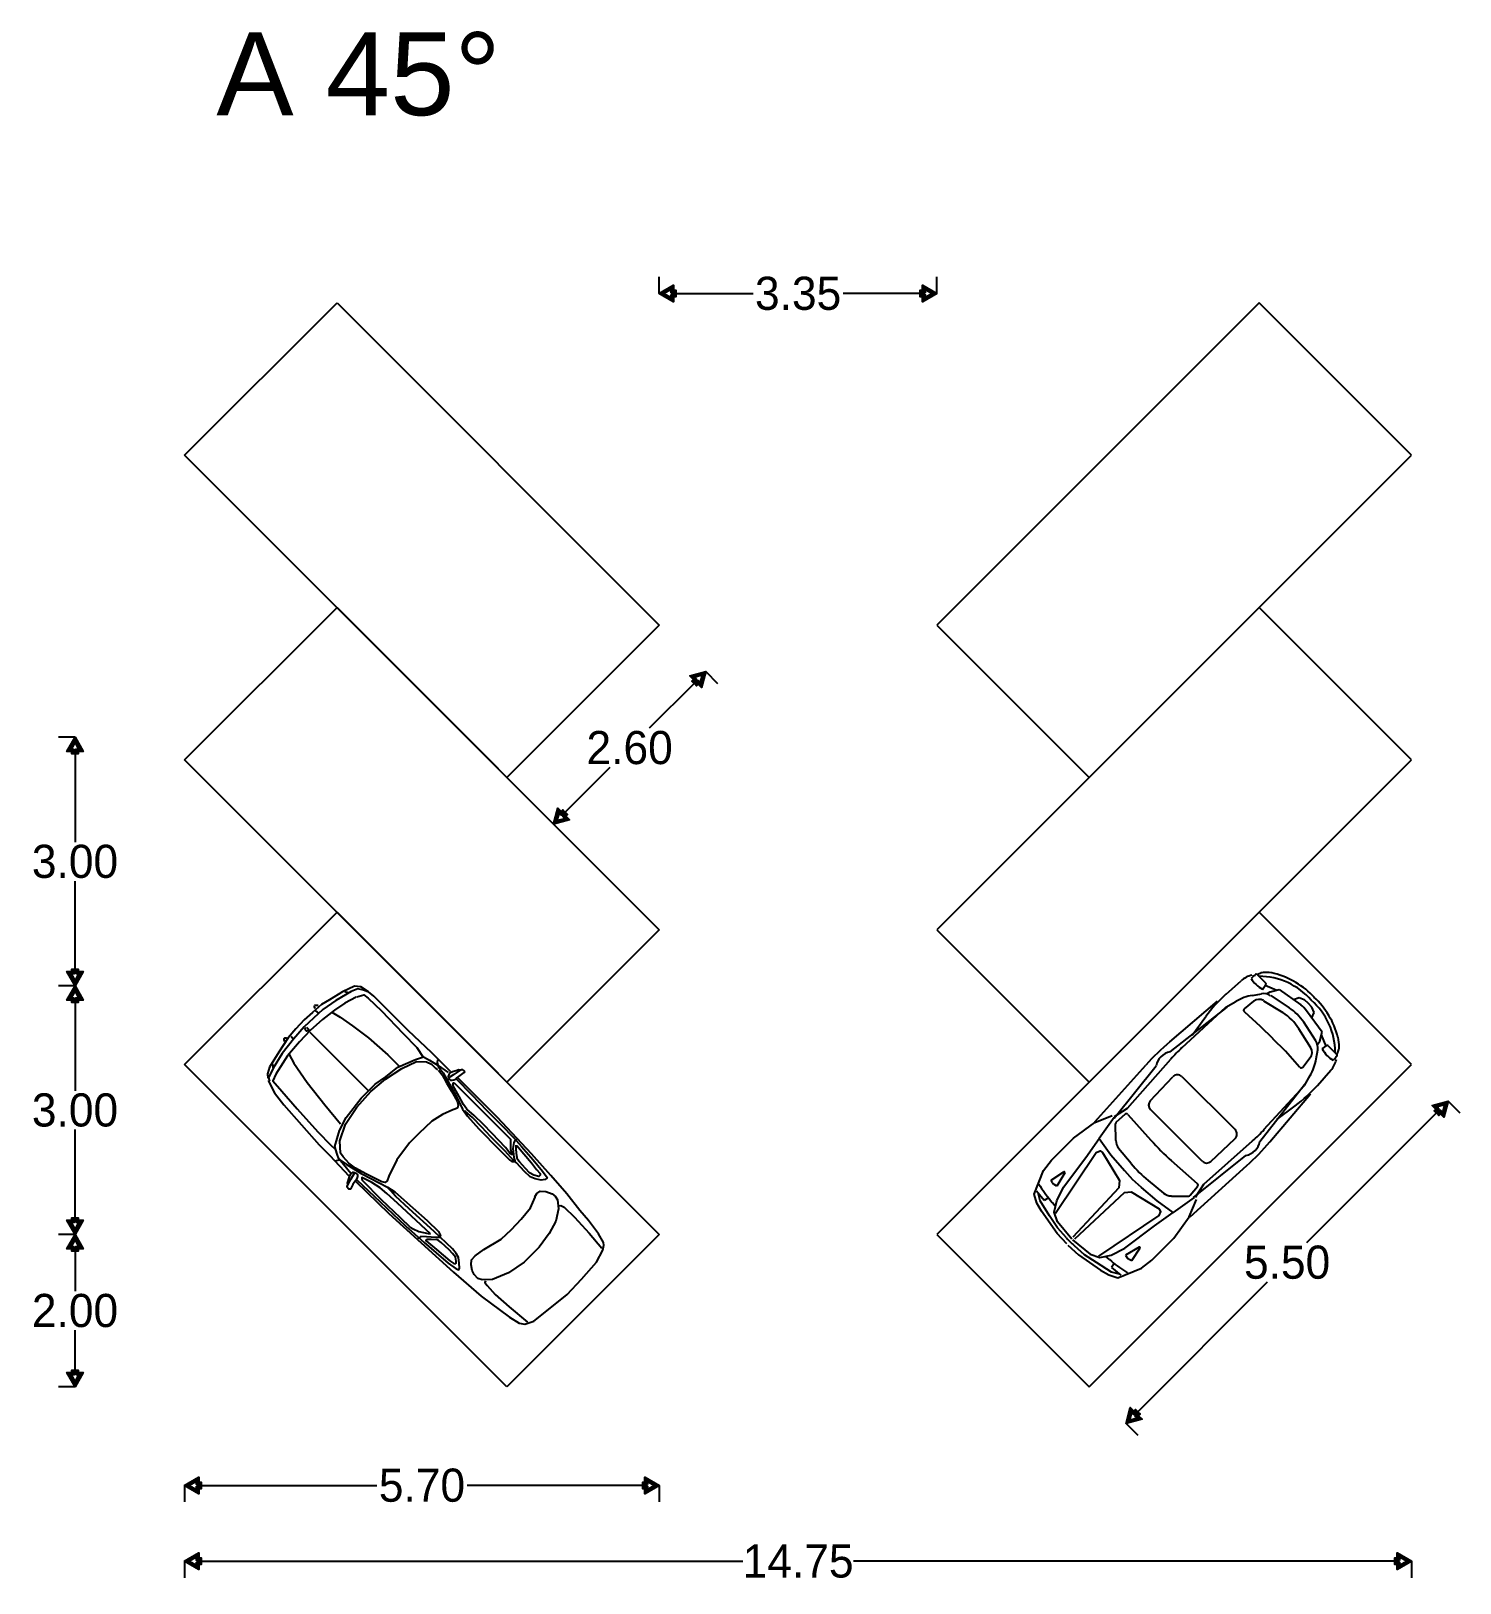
# Model space of a CAD drawing. Header units: millimetres. Extents: x 1475 to 1614, y 937 to 997.
# Drawn here: x 1474.67 to 1491.92, y 976.64 to 995.36 of the extents above; entities that cross this region are included whole.
import ezdxf

# ---------------------------------------------------------------- set-up
doc = ezdxf.new("R2010")
doc.units = ezdxf.units.MM
doc.styles.add('Century Gothic', font='GOTHIC.TTF')
doc.styles.get("Standard").update_dxf_attribs({"font": 'arial.ttf'})
doc.dimstyles.new('Mgc', dxfattribs={"dimscale": 50, "dimtxt": 0.008, "dimasz": 0.004, "dimexe": 0.004, "dimexo": 0, "dimgap": 0.0005, "dimtad": 0, "dimtih": 1, "dimtoh": 1, "dimzin": 1, "dimdsep": 46, "dimtxsty": 'Century Gothic', "dimblk": 'Flecha', "dimcen": 0, "dimclrd": 1, "dimclre": 1, "dimclrt": 256, "dimadec": 1, "dimazin": 0, "dimtfac": 1, "dimtofl": 0, "dimtmove": 0, "dimatfit": 3, "dimldrblk": 'Flecha', "dimfxl": 0, "dimfxlon": 1, "dimtolj": 1, "dimlwd": -1, "dimlwe": -1, "dimarcsym": 0})

# ---------------------------------------------------------------- blocks, each defined once
blk = doc.blocks.new('Flecha')
blk.add_hatch(color=256).paths.add_polyline_path([(-0.716, 0.05), (-1, 0.05), (-1, 0.2), (-0.866, 0.2), (-0.866, 0.5), (0, 0), (-0.866, -0.5), (-0.866, -0.2), (-1, -0.2), (-1, -0.05), (-0.716, -0.05), (-0.716, -0.24), (-0.3, 0), (-0.716, 0.24)])
blk.add_lwpolyline([(-0.716, 0.05), (-1, 0.05), (-1, 0.2), (-0.866, 0.2), (-0.866, 0.5), (0, 0), (-0.866, -0.5), (-0.866, -0.2), (-1, -0.2), (-1, -0.05), (-0.716, -0.05), (-0.716, -0.24), (-0.3, 0), (-0.716, 0.24), (-0.716, 0.05)])
blk = doc.blocks.new('*D28')
at = {"color": 1, "transparency": 16777216}
for p, q in [((1482.256, 992.196), (1482.256, 992.396)), ((1485.606, 992.196), (1485.606, 992.396)), ((1482.456, 992.196), (1483.388, 992.196)), ((1485.406, 992.196), (1484.474, 992.196))]:
    blk.add_line(p, q, dxfattribs=at)
at = {"layer": 'Defpoints', "color": 0, "transparency": 16777216}
for p in [(1485.606, 992.196), (1482.256, 988.195), (1485.606, 988.195)]:
    blk.add_point(p, dxfattribs=at)
at = {"color": 1, "transparency": 16777216, "xscale": 0.2, "yscale": 0.2, "zscale": 0.2, "rotation": 180}
blk.add_blockref('Flecha', (1482.256, 992.196), dxfattribs=at)
at = {"color": 1, "transparency": 16777216, "xscale": 0.2, "yscale": 0.2, "zscale": 0.2}
blk.add_blockref('Flecha', (1485.606, 992.196), dxfattribs=at)
at = {"transparency": 16777216, "insert": (1483.931, 992.196), "char_height": 0.4, "attachment_point": 5, "style": 'Century Gothic'}
blk.add_mtext('\\A1;3.35', dxfattribs=at)
blk = doc.blocks.new('*D29')
at = {"color": 1, "transparency": 16777216}
for p, q in [((1482.818, 987.633), (1482.959, 987.491)), ((1482.676, 987.491), (1482.133, 986.949)), ((1481.121, 985.936), (1481.663, 986.479)), ((1480.979, 985.794), (1481.121, 985.653))]:
    blk.add_line(p, q, dxfattribs=at)
at = {"layer": 'Defpoints', "color": 0, "transparency": 16777216}
for p in [(1482.256, 988.195), (1482.818, 987.633), (1480.417, 986.356)]:
    blk.add_point(p, dxfattribs=at)
at = {"color": 1, "transparency": 16777216, "xscale": 0.2, "yscale": 0.2, "zscale": 0.2}
for p, rotation in [((1482.818, 987.633), 44.99999999999823), ((1480.979, 985.794), 224.9999999999982)]:
    blk.add_blockref('Flecha', p, dxfattribs=dict(at, rotation=rotation))
at = {"transparency": 16777216, "insert": (1481.898, 986.714), "char_height": 0.4, "attachment_point": 5, "style": 'Century Gothic'}
blk.add_mtext('\\A1;2.60', dxfattribs=at)
blk = doc.blocks.new('*D30')
at = {"color": 1, "transparency": 16777216}
for p, q in [((1491.635, 982.307), (1490.067, 980.739)), ((1491.777, 982.448), (1491.918, 982.307)), ((1488.029, 978.7), (1489.597, 980.268)), ((1487.888, 978.559), (1488.029, 978.418))]:
    blk.add_line(p, q, dxfattribs=at)
at = {"layer": 'Defpoints', "color": 0, "transparency": 16777216}
for p in [(1491.333, 982.891), (1491.777, 982.448), (1487.444, 979.002)]:
    blk.add_point(p, dxfattribs=at)
at = {"color": 1, "transparency": 16777216, "xscale": 0.2, "yscale": 0.2, "zscale": 0.2}
for p, rotation in [((1491.777, 982.448), 44.99999999998911), ((1487.888, 978.559), 224.9999999999891)]:
    blk.add_blockref('Flecha', p, dxfattribs=dict(at, rotation=rotation))
at = {"transparency": 16777216, "insert": (1489.832, 980.504), "char_height": 0.4, "attachment_point": 5, "style": 'Century Gothic'}
blk.add_mtext('\\A1;5.50', dxfattribs=at)
blk = doc.blocks.new('*D31')
at = {"color": 1, "transparency": 16777216}
for p, q in [((1476.528, 977.813), (1476.528, 977.613)), ((1476.728, 977.813), (1478.847, 977.813)), ((1482.056, 977.813), (1479.937, 977.813)), ((1482.256, 977.813), (1482.256, 977.613))]:
    blk.add_line(p, q, dxfattribs=at)
at = {"layer": 'Defpoints', "color": 0, "transparency": 16777216}
for p in [(1476.528, 980.841), (1482.256, 980.841), (1476.528, 977.813)]:
    blk.add_point(p, dxfattribs=at)
at = {"color": 1, "transparency": 16777216, "xscale": 0.2, "yscale": 0.2, "zscale": 0.2, "rotation": 180}
blk.add_blockref('Flecha', (1476.528, 977.813), dxfattribs=at)
at = {"color": 1, "transparency": 16777216, "xscale": 0.2, "yscale": 0.2, "zscale": 0.2}
blk.add_blockref('Flecha', (1482.256, 977.813), dxfattribs=at)
at = {"transparency": 16777216, "insert": (1479.392, 977.813), "char_height": 0.4, "attachment_point": 5, "style": 'Century Gothic'}
blk.add_mtext('\\A1;5.70', dxfattribs=at)
blk = doc.blocks.new('*D32')
at = {"color": 1, "transparency": 16777216}
for p, q in [((1476.528, 976.898), (1476.528, 976.698)), ((1476.728, 976.898), (1483.263, 976.898)), ((1491.133, 976.898), (1484.598, 976.898)), ((1491.333, 976.898), (1491.333, 976.698))]:
    blk.add_line(p, q, dxfattribs=at)
at = {"layer": 'Defpoints', "color": 0, "transparency": 16777216}
for p in [(1476.528, 978.606), (1491.333, 978.606), (1491.333, 976.898)]:
    blk.add_point(p, dxfattribs=at)
at = {"color": 1, "transparency": 16777216, "xscale": 0.2, "yscale": 0.2, "zscale": 0.2, "rotation": 180}
blk.add_blockref('Flecha', (1476.528, 976.898), dxfattribs=at)
at = {"color": 1, "transparency": 16777216, "xscale": 0.2, "yscale": 0.2, "zscale": 0.2}
blk.add_blockref('Flecha', (1491.333, 976.898), dxfattribs=at)
at = {"transparency": 16777216, "insert": (1483.931, 976.898), "char_height": 0.4, "attachment_point": 5, "style": 'Century Gothic'}
blk.add_mtext('\\A1;14.75', dxfattribs=at)
blk = doc.blocks.new('*D33')
at = {"color": 1, "transparency": 16777216}
for p, q in [((1475.205, 980.841), (1475.005, 980.841)), ((1475.205, 980.641), (1475.205, 980.156)), ((1475.205, 979.202), (1475.205, 979.686)), ((1475.205, 979.002), (1475.005, 979.002))]:
    blk.add_line(p, q, dxfattribs=at)
at = {"layer": 'Defpoints', "color": 0, "transparency": 16777216}
for p in [(1482.256, 980.841), (1475.205, 979.002), (1482.256, 979.002)]:
    blk.add_point(p, dxfattribs=at)
at = {"color": 1, "transparency": 16777216, "xscale": 0.2, "yscale": 0.2, "zscale": 0.2}
for p, rotation in [((1475.205, 980.841), 90), ((1475.205, 979.002), 270)]:
    blk.add_blockref('Flecha', p, dxfattribs=dict(at, rotation=rotation))
at = {"transparency": 16777216, "insert": (1475.205, 979.921), "char_height": 0.4, "attachment_point": 5, "style": 'Century Gothic'}
blk.add_mtext('\\A1;2.00', dxfattribs=at)
blk = doc.blocks.new('*D34')
at = {"color": 1, "transparency": 16777216}
for p, q in [((1475.205, 983.841), (1475.005, 983.841)), ((1475.205, 983.641), (1475.205, 982.576)), ((1475.205, 981.041), (1475.205, 982.106)), ((1475.205, 980.841), (1475.005, 980.841))]:
    blk.add_line(p, q, dxfattribs=at)
at = {"layer": 'Defpoints', "color": 0, "transparency": 16777216}
for p in [(1475.205, 983.841), (1475.205, 983.841), (1475.205, 980.841)]:
    blk.add_point(p, dxfattribs=at)
at = {"color": 1, "transparency": 16777216, "xscale": 0.2, "yscale": 0.2, "zscale": 0.2}
for p, rotation in [((1475.205, 983.841), 90), ((1475.205, 980.841), 270)]:
    blk.add_blockref('Flecha', p, dxfattribs=dict(at, rotation=rotation))
at = {"transparency": 16777216, "insert": (1475.205, 982.341), "char_height": 0.4, "attachment_point": 5, "style": 'Century Gothic'}
blk.add_mtext('\\A1;3.00', dxfattribs=at)
blk = doc.blocks.new('*D35')
at = {"color": 1, "transparency": 16777216}
for p, q in [((1475.205, 986.841), (1475.005, 986.841)), ((1475.205, 986.641), (1475.205, 985.576)), ((1475.205, 984.041), (1475.205, 985.106)), ((1475.205, 983.841), (1475.005, 983.841))]:
    blk.add_line(p, q, dxfattribs=at)
at = {"layer": 'Defpoints', "color": 0, "transparency": 16777216}
for p in [(1475.205, 986.841), (1475.205, 986.841), (1475.205, 983.841)]:
    blk.add_point(p, dxfattribs=at)
at = {"color": 1, "transparency": 16777216, "xscale": 0.2, "yscale": 0.2, "zscale": 0.2}
for p, rotation in [((1475.205, 986.841), 90), ((1475.205, 983.841), 270)]:
    blk.add_blockref('Flecha', p, dxfattribs=dict(at, rotation=rotation))
at = {"transparency": 16777216, "insert": (1475.205, 985.341), "char_height": 0.4, "attachment_point": 5, "style": 'Century Gothic'}
blk.add_mtext('\\A1;3.00', dxfattribs=at)

msp = doc.modelspace()

# ---------------------------------------------------------------- linework, layer by layer
for p, q in [((1476.528, 990.245), (1478.367, 992.084)), ((1478.367, 992.084), (1482.256, 988.195)), ((1489.495, 992.084), (1485.606, 988.195)), ((1491.333, 990.245), (1489.495, 992.084)), ((1480.417, 986.356), (1476.528, 990.245)), ((1487.444, 986.356), (1491.333, 990.245)), ((1476.528, 986.568), (1478.367, 988.407)), ((1478.367, 988.407), (1482.256, 984.518)), ((1489.495, 988.407), (1485.606, 984.518)), ((1491.333, 986.568), (1489.495, 988.407)), ((1482.256, 988.195), (1480.417, 986.356)), ((1485.606, 988.195), (1487.444, 986.356)), ((1480.417, 982.679), (1476.528, 986.568)), ((1487.444, 982.679), (1491.333, 986.568)), ((1476.528, 982.891), (1478.367, 984.73)), ((1478.367, 984.73), (1482.256, 980.841)), ((1489.495, 984.73), (1485.606, 980.841)), ((1491.333, 982.891), (1489.495, 984.73)), ((1482.256, 984.518), (1480.417, 982.679)), ((1485.606, 984.518), (1487.444, 982.679)), ((1480.417, 979.002), (1476.528, 982.891)), ((1487.444, 979.002), (1491.333, 982.891)), ((1482.256, 980.841), (1480.417, 979.002)), ((1485.606, 980.841), (1487.444, 979.002))]:
    msp.add_line(p, q)
at = {"color": 0, "linetype": 'ByBlock'}
for p, q in [((1489.452, 983.978), (1489.398, 983.931)), ((1489.414, 983.957), (1489.447, 983.97)), ((1489.574, 983.872), (1489.469, 983.977)), ((1489.472, 983.98), (1489.502, 983.993)), ((1489.095, 983.74), (1489.276, 983.903)), ((1489.535, 983.799), (1489.575, 983.856)), ((1489.569, 983.849), (1489.707, 983.79)), ((1489.629, 983.771), (1489.736, 983.798)), ((1489.736, 983.798), (1489.997, 983.611)), ((1488.417, 983.165), (1488.993, 983.655)), ((1489.094, 983.582), (1489.214, 983.652)), ((1489.317, 983.565), (1489.43, 983.655)), ((1489.414, 983.726), (1489.524, 983.745)), ((1489.547, 983.662), (1489.779, 983.518)), ((1489.587, 983.743), (1489.629, 983.771)), ((1489.634, 983.723), (1489.857, 983.576)), ((1489.91, 983.675), (1489.976, 983.701)), ((1489.976, 983.701), (1490.037, 983.675)), ((1490.037, 983.675), (1490.086, 983.631)), ((1490.13, 983.582), (1490.087, 983.631)), ((1488.421, 983.043), (1489.107, 983.584)), ((1488.563, 983.095), (1489.094, 983.582)), ((1488.685, 983.248), (1488.851, 983.472)), ((1489.316, 983.526), (1489.507, 983.355)), ((1490.179, 983.178), (1490.032, 983.401)), ((1490.254, 983.281), (1490.067, 983.541)), ((1490.157, 983.521), (1490.13, 983.582)), ((1490.131, 983.455), (1490.157, 983.521)), ((1489.507, 983.355), (1489.658, 983.204)), ((1490.118, 983.092), (1489.974, 983.323)), ((1490.228, 983.173), (1490.254, 983.281)), ((1490.305, 983.114), (1490.247, 983.252)), ((1489.812, 983.051), (1489.66, 983.201)), ((1489.983, 982.86), (1489.812, 983.051)), ((1490.183, 982.959), (1490.202, 983.068)), ((1490.2, 983.132), (1490.228, 983.173)), ((1490.256, 983.08), (1490.312, 983.12)), ((1490.329, 983.119), (1490.434, 983.014)), ((1490.437, 983.017), (1490.449, 983.047)), ((1487.51, 982.2), (1488.129, 982.886)), ((1487.744, 982.244), (1488.252, 982.876)), ((1487.908, 982.367), (1488.427, 982.956)), ((1490.022, 982.861), (1490.112, 982.975)), ((1490.435, 982.997), (1490.387, 982.943)), ((1490.413, 982.959), (1490.427, 982.992)), ((1488.181, 982.454), (1488.453, 982.744)), ((1488.563, 982.746), (1489.204, 982.106)), ((1489.502, 981.964), (1490.042, 982.652)), ((1490.04, 982.638), (1490.109, 982.758)), ((1490.197, 982.639), (1490.36, 982.822)), ((1489.553, 982.106), (1490.04, 982.638)), ((1489.624, 981.96), (1490.113, 982.537)), ((1487.748, 982.266), (1487.908, 982.367)), ((1487.772, 982.202), (1487.876, 982.291)), ((1487.912, 982.289), (1488.188, 981.979)), ((1488.807, 981.725), (1488.183, 982.348)), ((1489.707, 982.229), (1489.93, 982.395)), ((1487.746, 982.252), (1487.565, 981.998)), ((1487.764, 981.976), (1487.763, 982.182)), ((1488.826, 981.45), (1489.415, 981.97)), ((1488.913, 981.723), (1489.203, 981.996)), ((1487.951, 981.696), (1487.799, 981.88)), ((1488.749, 981.454), (1488.439, 981.729)), ((1488.704, 981.286), (1489.336, 981.795)), ((1486.985, 981.497), (1487.137, 981.596)), ((1487.148, 981.586), (1487.053, 981.422)), ((1488.661, 981.052), (1489.345, 981.672)), ((1486.902, 981.252), (1486.808, 981.363)), ((1486.852, 981.246), (1486.826, 981.345)), ((1486.837, 981.449), (1486.854, 981.422)), ((1487.001, 981.464), (1486.985, 981.497)), ((1487.053, 981.422), (1487.02, 981.443)), ((1488.156, 981.492), (1488.34, 981.34)), ((1488.662, 981.314), (1488.751, 981.418)), ((1488.726, 981.29), (1488.826, 981.45)), ((1486.965, 981.066), (1486.852, 981.246)), ((1486.951, 981.284), (1486.902, 981.252)), ((1486.999, 981.226), (1487.031, 981.189)), ((1488.436, 981.305), (1488.642, 981.305)), ((1488.712, 981.288), (1488.458, 981.107)), ((1487.062, 980.921), (1486.965, 981.066)), ((1487.168, 980.802), (1487.062, 980.921)), ((1487.263, 980.707), (1487.382, 980.601)), ((1487.382, 980.601), (1487.528, 980.505)), ((1488.047, 980.689), (1487.883, 980.593)), ((1487.883, 980.593), (1487.904, 980.56)), ((1487.959, 980.526), (1488.057, 980.678)), ((1487.528, 980.505), (1487.707, 980.392)), ((1487.688, 980.539), (1487.65, 980.571)), ((1487.745, 980.491), (1487.714, 980.442)), ((1487.714, 980.442), (1487.825, 980.348)), ((1487.925, 980.541), (1487.959, 980.526)), ((1487.707, 980.392), (1487.806, 980.367)), ((1487.91, 980.378), (1487.884, 980.394))]:
    msp.add_line(p, q, dxfattribs=at)
for points in [[(1479.735, 982.807), (1479.51, 983.032), (1479.225, 983.303), (1478.888, 983.639), (1478.812, 983.716), (1478.745, 983.768), (1478.654, 983.831), (1478.577, 983.836), (1478.431, 983.767), (1478.276, 983.674), (1478.181, 983.618), (1478.069, 983.521), (1477.97, 983.43), (1477.869, 983.322), (1477.777, 983.214), (1477.666, 983.041), (1477.554, 982.859), (1477.529, 982.78), (1477.533, 982.729)], [(1478.746, 983.764), (1478.685, 983.788), (1478.618, 983.807), (1478.538, 983.773), (1478.352, 983.665), (1478.196, 983.555), (1477.97, 983.345), (1477.84, 983.199), (1477.703, 983.023), (1477.595, 982.846), (1477.541, 982.73), (1477.551, 982.692)], [(1478.461, 983.774), (1478.503, 983.761)], [(1478.596, 983.706), (1478.46, 983.633), (1478.336, 983.548), (1478.193, 983.435), (1478.043, 983.301), (1477.914, 983.164), (1477.769, 982.996), (1477.627, 982.777), (1477.594, 982.696), (1477.701, 982.57), (1477.885, 982.358), (1478.135, 982.079), (1478.294, 981.92), (1478.34, 981.873)], [(1478.102, 983.569), (1478.095, 983.586), (1478.101, 983.608), (1478.118, 983.609), (1478.14, 983.607)], [(1478.604, 983.707), (1478.692, 983.733), (1478.743, 983.691), (1478.904, 983.54), (1479.167, 983.267), (1479.329, 983.096), (1479.408, 982.979)], [(1478.109, 983.538), (1478.145, 983.512)], [(1478.306, 983.523), (1478.404, 983.462), (1478.552, 983.36), (1478.746, 983.213), (1478.98, 983.007), (1479.123, 982.863)], [(1477.739, 983.168), (1477.728, 983.188), (1477.73, 983.205), (1477.739, 983.215), (1477.752, 983.212), (1477.768, 983.205)], [(1477.814, 983.235), (1477.832, 983.207)], [(1477.999, 983.343), (1478.018, 983.323), (1478.026, 983.315), (1478.011, 983.301), (1477.998, 983.295), (1477.987, 983.307), (1477.984, 983.328), (1477.994, 983.338)], [(1478.037, 983.284), (1478.741, 982.579)], [(1477.588, 982.901), (1477.592, 982.85)], [(1477.791, 983.011), (1477.845, 982.91), (1478.006, 982.673), (1478.218, 982.404), (1478.409, 982.175)], [(1478.534, 981.578), (1478.447, 981.686), (1478.39, 981.754), (1478.367, 981.811), (1478.341, 981.901), (1478.395, 982.097), (1478.479, 982.252), (1478.659, 982.485), (1478.828, 982.654), (1478.954, 982.745), (1479.102, 982.858), (1479.312, 982.952), (1479.409, 982.986), (1479.483, 982.944), (1479.589, 982.882), (1479.708, 982.796)], [(1479.593, 982.823), (1479.637, 982.769), (1479.69, 982.671), (1479.749, 982.57), (1479.815, 982.449), (1479.83, 982.401), (1479.822, 982.366), (1479.766, 982.346), (1479.638, 982.289), (1479.512, 982.208), (1479.356, 982.061), (1479.242, 981.947), (1479.089, 981.741), (1478.991, 981.545), (1478.971, 981.489), (1478.949, 981.467), (1478.906, 981.478), (1478.715, 981.571), (1478.59, 981.642), (1478.508, 981.702), (1478.442, 981.779), (1478.407, 981.824), (1478.402, 981.971), (1478.471, 982.173), (1478.604, 982.377), (1478.775, 982.566), (1478.951, 982.715), (1479.15, 982.843), (1479.325, 982.929), (1479.447, 982.926), (1479.507, 982.898), (1479.557, 982.849), (1479.579, 982.827)], [(1479.58, 982.95), (1479.577, 982.911), (1479.589, 982.867), (1479.648, 982.79), (1479.726, 982.656), (1479.803, 982.511), (1479.852, 982.413), (1479.882, 982.352), (1479.943, 982.267), (1480.077, 982.114), (1480.325, 981.866), (1480.449, 981.743), (1480.477, 981.72), (1480.496, 981.72), (1480.517, 981.73), (1480.504, 981.768), (1480.493, 981.877), (1480.505, 981.951), (1480.522, 981.978), (1480.537, 981.987)], [(1477.535, 982.699), (1477.611, 982.551), (1477.726, 982.406), (1478.152, 981.922), (1478.282, 981.792), (1478.511, 981.549)], [(1478.589, 981.485), (1478.993, 981.096), (1479.773, 980.388), (1480.108, 980.096), (1480.447, 979.844), (1480.563, 979.772), (1480.633, 979.759), (1480.741, 979.796), (1480.959, 979.967), (1481.143, 980.115), (1481.317, 980.301), (1481.5, 980.508), (1481.573, 980.652), (1481.586, 980.711), (1481.582, 980.744), (1481.521, 980.848), (1481.401, 981.011), (1481.296, 981.131), (1481.14, 981.33), (1480.948, 981.551), (1480.714, 981.813), (1480.303, 982.253), (1479.919, 982.637), (1479.825, 982.732)], [(1479.855, 982.824), (1479.836, 982.827), (1479.803, 982.815), (1479.762, 982.802), (1479.732, 982.79), (1479.715, 982.769), (1479.708, 982.75), (1479.713, 982.73), (1479.723, 982.713), (1479.735, 982.705), (1479.757, 982.705), (1479.777, 982.707), (1479.795, 982.716), (1479.81, 982.727), (1479.853, 982.759), (1479.903, 982.797), (1479.908, 982.806), (1479.907, 982.813), (1479.897, 982.821), (1479.887, 982.827), (1479.871, 982.829), (1479.86, 982.825), (1479.838, 982.813), (1479.776, 982.772), (1479.732, 982.744), (1479.716, 982.729)], [(1480.459, 981.991), (1480.46, 981.941), (1480.461, 981.866), (1480.477, 981.807), (1480.454, 981.824), (1480.399, 981.89), (1480.238, 982.058), (1480.13, 982.172), (1480.021, 982.275), (1479.935, 982.355), (1479.893, 982.409), (1479.839, 982.506), (1479.764, 982.643), (1479.772, 982.672), (1479.785, 982.665), (1479.828, 982.622), (1479.97, 982.481), (1480.222, 982.228), (1480.391, 982.059), (1480.459, 981.991)], [(1479.807, 982.717), (1479.988, 982.53), (1480.18, 982.332), (1480.349, 982.163), (1480.495, 982.011), (1480.592, 981.901), (1480.734, 981.741), (1480.846, 981.604), (1480.902, 981.53), (1480.898, 981.521), (1480.877, 981.505), (1480.832, 981.495), (1480.759, 981.513), (1480.697, 981.537), (1480.629, 981.6), (1480.531, 981.704), (1480.5, 981.728), (1480.39, 981.851), (1480.221, 982.025), (1480.116, 982.137), (1480.002, 982.251), (1479.946, 982.301), (1479.908, 982.333)], [(1487.174, 980.727), (1487.056, 980.852), (1486.87, 981.121), (1486.813, 981.219), (1486.778, 981.327), (1486.894, 981.612), (1486.99, 981.739), (1487.256, 982.005), (1487.511, 982.192), (1487.721, 982.277)], [(1480.535, 981.915), (1480.622, 981.815), (1480.714, 981.705), (1480.776, 981.625), (1480.818, 981.577), (1480.819, 981.557), (1480.803, 981.542), (1480.741, 981.555), (1480.691, 981.586), (1480.641, 981.637), (1480.568, 981.716), (1480.546, 981.744), (1480.537, 981.79), (1480.528, 981.867), (1480.53, 981.92)], [(1487.236, 980.783), (1487.063, 980.995), (1487.022, 981.111), (1487.052, 981.245), (1487.135, 981.411), (1487.405, 981.77), (1487.565, 981.998), (1487.706, 981.804), (1487.868, 981.614), (1487.965, 981.505)], [(1478.341, 981.728), (1478.401, 981.74), (1478.478, 981.689), (1478.657, 981.575), (1478.884, 981.459), (1478.976, 981.413), (1479.064, 981.357), (1479.28, 981.161), (1479.453, 981.008), (1479.592, 980.875), (1479.614, 980.827), (1479.603, 980.806), (1479.559, 980.804), (1479.448, 980.811), (1479.378, 980.816), (1479.359, 980.802), (1479.343, 980.792)], [(1487.039, 981.099), (1487.529, 981.829), (1487.575, 981.85), (1487.606, 981.831), (1487.811, 981.494), (1487.803, 981.405), (1487.247, 980.807)], [(1478.497, 981.445), (1478.495, 981.461), (1478.517, 981.536), (1478.529, 981.565), (1478.544, 981.579), (1478.562, 981.591), (1478.577, 981.59), (1478.596, 981.582), (1478.611, 981.57), (1478.616, 981.557), (1478.613, 981.539), (1478.607, 981.516), (1478.59, 981.49), (1478.574, 981.469), (1478.559, 981.445), (1478.543, 981.41), (1478.529, 981.389), (1478.519, 981.386), (1478.51, 981.387), (1478.503, 981.395), (1478.491, 981.41), (1478.491, 981.418), (1478.501, 981.449), (1478.537, 981.514), (1478.583, 981.587)], [(1478.606, 981.502), (1478.888, 981.233), (1479.194, 980.947), (1479.417, 980.743), (1479.71, 980.496), (1479.806, 980.427), (1479.837, 980.415), (1479.845, 980.433), (1479.842, 980.495), (1479.831, 980.564), (1479.804, 980.611), (1479.762, 980.666), (1479.539, 980.876), (1479.238, 981.151), (1479.074, 981.302), (1479.016, 981.367), (1478.984, 981.399)], [(1480.754, 981.297), (1480.779, 981.337), (1480.82, 981.362), (1480.886, 981.361), (1480.963, 981.33), (1480.998, 981.305), (1481.027, 981.257), (1481.041, 981.15), (1481.006, 981), (1480.928, 980.854), (1480.807, 980.686), (1480.625, 980.505), (1480.436, 980.377), (1480.244, 980.299), (1480.118, 980.295), (1480.065, 980.311), (1480.02, 980.357), (1479.999, 980.405), (1479.985, 980.475), (1479.991, 980.534), (1480.034, 980.584), (1480.137, 980.658), (1480.347, 980.783), (1480.472, 980.9), (1480.589, 981.025), (1480.703, 981.162), (1480.758, 981.293)], [(1487.244, 980.775), (1487.457, 980.602), (1487.573, 980.562), (1487.707, 980.592), (1487.872, 980.676), (1488.231, 980.946), (1488.458, 981.107), (1488.264, 981.247), (1488.074, 981.409), (1487.965, 981.505)], [(1487.561, 980.579), (1488.289, 981.07), (1488.31, 981.117), (1488.291, 981.147), (1487.954, 981.352), (1487.865, 981.343), (1487.268, 980.786)], [(1481.041, 981.187), (1481.066, 981.19), (1481.106, 981.169), (1481.233, 981.051), (1481.41, 980.856), (1481.564, 980.674)], [(1487.188, 980.713), (1487.314, 980.595), (1487.582, 980.41), (1487.681, 980.353), (1487.789, 980.318), (1488.074, 980.435), (1488.2, 980.531), (1488.466, 980.797), (1488.652, 981.053), (1488.737, 981.263)], [(1480.159, 980.283), (1480.152, 980.261), (1480.178, 980.226), (1480.276, 980.118), (1480.446, 979.967), (1480.667, 979.784)]]:
    msp.add_lwpolyline(points, dxfattribs=at)
for points in [[(1479.493, 980.849), (1479.267, 981.061), (1479.096, 981.218), (1478.968, 981.335), (1478.888, 981.405), (1478.786, 981.468), (1478.666, 981.528), (1478.665, 981.514), (1478.672, 981.497), (1478.901, 981.263), (1479.13, 981.045), (1479.25, 980.929), (1479.284, 980.911), (1479.356, 980.878), (1479.467, 980.851)], [(1479.576, 980.775), (1479.503, 980.78), (1479.451, 980.779), (1479.439, 980.774), (1479.447, 980.76), (1479.566, 980.658), (1479.729, 980.524), (1479.775, 980.491), (1479.794, 980.487), (1479.804, 980.493), (1479.803, 980.517), (1479.796, 980.569), (1479.761, 980.613), (1479.719, 980.657), (1479.623, 980.745), (1479.592, 980.767)]]:
    msp.add_lwpolyline(points, close=True, dxfattribs=at)
for centre, radius, start, end in [((1489.467, 983.692), 0.284, 102.3299, 132.1824), ((1489.46, 983.968), 0.0127, 45, 131.3304), ((1489.56, 983.851), 0.152, 91.3836, 112.2014), ((1489.566, 983.568), 0.436, 75.4577, 91.3836), ((1489.422, 983.011), 1.012, 43.0694, 75.4577), ((1489.709, 984.119), 0.364, 211.0961, 241.3535), ((1489.487, 983.11), 0.847, 41.2451, 89.5195), ((1489.565, 983.863), 0.0127, 324.6077, 45), ((1490.318, 982.381), 1.829, 131.9998, 143.3676), ((1489.521, 983.126), 0.61, 100.07, 120.2551), ((1489.493, 983.576), 0.102, 58.1226, 128.376), ((1489.55, 983.595), 0.152, 56.7694, 100.07), ((1489.819, 983.363), 0.305, 35.7246, 54.3883), ((1489.567, 983.03), 0.847, 0.5935, 48.8679), ((1489.467, 982.965), 1.012, 14.6553, 47.0435), ((1489.333, 983.545), 0.0254, 128.376, 228.115), ((1489.457, 983), 0.61, 31.9903, 58.1226), ((1489.523, 983.066), 0.61, 33.3436, 56.7694), ((1490.025, 983.111), 0.436, 358.7293, 14.6553), ((1490.392, 980.844), 3.048, 130.3952, 137.9452), ((1488.455, 982.84), 0.206, 99.6492, 169.7769), ((1489.8, 981.748), 1.829, 132.5491, 138.6237), ((1490.032, 983.038), 0.102, 321.737, 31.9903), ((1490.052, 983.095), 0.152, 350.0429, 33.3436), ((1490.575, 983.255), 0.364, 208.7595, 239.0169), ((1490.32, 983.11), 0.0127, 45.113, 125.5053), ((1490.308, 983.105), 0.152, 337.9116, 358.7293), ((1490.002, 982.877), 0.0254, 221.9979, 321.737), ((1489.582, 983.064), 0.61, 329.8579, 350.0429), ((1490.149, 983.012), 0.284, 317.9306, 347.783), ((1490.425, 983.005), 0.0127, 318.7825, 45.113), ((1488.509, 982.692), 0.0762, 44.9245, 136.8201), ((1488.836, 983.86), 1.829, 306.7454, 318.1132), ((1487.893, 982.272), 0.0254, 41.7256, 130.7151), ((1488.237, 982.402), 0.0762, 136.8201, 224.9989), ((1487.789, 982.182), 0.0254, 130.7151, 180.3046), ((1489.15, 982.052), 0.0762, 313.2929, 45.1885), ((1488.204, 983.34), 1.829, 311.4893, 317.5638), ((1487.917, 981.977), 0.152, 180.3046, 219.6214), ((1490.463, 984.008), 3.048, 221.7256, 228.3874), ((1489.299, 981.998), 0.206, 280.336, 350.4638), ((1487.299, 983.931), 3.048, 312.1678, 319.7177), ((1488.861, 981.779), 0.0762, 225.1141, 313.2929), ((1487.141, 981.59), 0.00762, 329.96, 123.1125), ((1489.125, 982.668), 1.524, 219.6214, 230.4916), ((1488.147, 982.228), 1.524, 211.9166, 221.0811), ((1487.047, 981.486), 0.0508, 204.9787, 237.5384), ((1488.437, 981.458), 0.152, 230.4916, 269.8083), ((1488.732, 981.435), 0.0254, 319.3979, 48.3874), ((1488.642, 981.33), 0.0254, 269.8083, 319.3979), ((1488.076, 981.616), 1.219, 221.8942, 228.2188), ((1488.051, 980.682), 0.00762, 327.0005, 120.153), ((1488.687, 981.689), 1.524, 229.0319, 238.1964), ((1487.947, 980.587), 0.0508, 212.5746, 245.1342)]:
    msp.add_arc(centre, radius, start, end, dxfattribs=at)

# ---------------------------------------------------------------- texts
at = {"insert": (1476.911, 995.348), "char_height": 1, "width": 8.86829, "attachment_point": 1}
msp.add_mtext('A 45°', dxfattribs=at)

# ---------------------------------------------------------------- dimensions: what is measured, and where the dimension line sits
dim = msp.add_linear_dim(base=(1485.606, 992.196), p1=(1482.256, 988.195), p2=(1485.606, 988.195), dimstyle='Mgc')
dim.commit()
dim.dimension.update_dxf_attribs({"geometry": '*D28', "text_midpoint": (1483.931, 992.196)})
for p1, p2, distance, picture, middle in [((1480.417, 986.356), (1482.256, 988.195), -0.794, '*D29', (1481.898, 986.714)), ((1487.444, 979.002), (1491.333, 982.891), -0.627, '*D30', (1489.832, 980.504))]:
    dim = msp.add_aligned_dim(p1=p1, p2=p2, distance=distance, dimstyle='Mgc')
    dim.commit()
    dim.dimension.update_dxf_attribs({"geometry": picture, "text_midpoint": middle})
for base, p1, p2, picture, middle in [((1475.205, 986.841), (1475.205, 983.841), (1475.205, 986.841), '*D35', (1475.205, 985.341)), ((1475.205, 983.841), (1475.205, 980.841), (1475.205, 983.841), '*D34', (1475.205, 982.341))]:
    dim = msp.add_linear_dim(base=base, p1=p1, p2=p2, angle=90, dimstyle='Mgc')
    dim.commit()
    dim.dimension.update_dxf_attribs({"geometry": picture, "text_midpoint": middle})
dim = msp.add_linear_dim(base=(1475.205, 979.002), p1=(1482.256, 980.841), p2=(1482.256, 979.002), angle=90, text='2.00', dimstyle='Mgc')
dim.commit()
dim.dimension.update_dxf_attribs({"geometry": '*D33', "text_midpoint": (1475.205, 979.921)})
for base, p1, p2, text, picture, middle in [((1476.528, 977.813), (1482.256, 980.841), (1476.528, 980.841), '5.70', '*D31', (1479.392, 977.813)), ((1491.333, 976.898), (1476.528, 978.606), (1491.333, 978.606), '14.75', '*D32', (1483.931, 976.898))]:
    dim = msp.add_linear_dim(base=base, p1=p1, p2=p2, text=text, dimstyle='Mgc')
    dim.commit()
    dim.dimension.update_dxf_attribs({"geometry": picture, "text_midpoint": middle})

doc.saveas('drawing.dxf')
